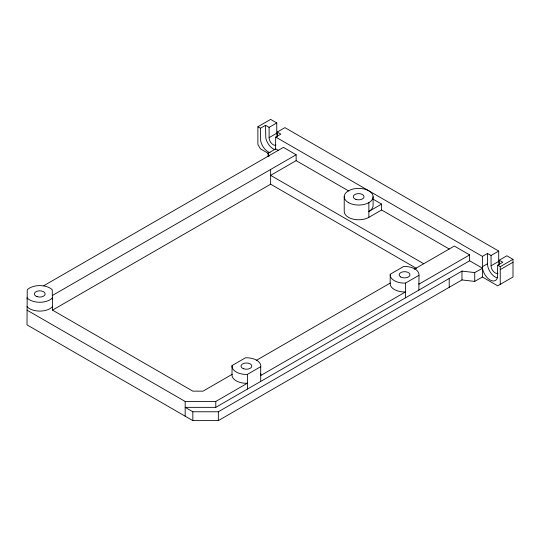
<?xml version="1.0" encoding="UTF-8"?>
<svg xmlns="http://www.w3.org/2000/svg" width="540" height="540" viewBox="0 0 540 540"><rect width="100%" height="100%" fill="white"/><g stroke="black" fill="none" stroke-linecap="round" stroke-linejoin="round"><path stroke-width="0.81" d="M275.481 149.519L275.738 137.072L280.841 134.123L277.27 132.064L277.27 136.822M232.106 365.526L231.971 366.107A14.431 8.33 0 0 0 246.402 374.436L247.408 374.362L260.699 366.687L260.834 366.107A14.431 8.33 0 0 0 246.402 357.777L245.396 357.851L232.106 365.526L231.971 374.942A14.431 8.33 0 0 0 246.402 383.279L247.408 383.198L215.791 401.456L185.173 401.456L27 310.135M260.611 373.498A14.431 8.33 0 0 1 260.834 374.942L260.699 375.53L405.581 291.877L404.575 291.958A14.431 8.33 0 0 1 390.143 283.622L390.278 274.205L403.569 266.531L404.575 266.456A14.431 8.33 0 0 1 419.006 274.786L418.871 290.101M390.143 283.622L390.278 283.041L256.311 360.382M419.006 283.622L418.871 284.209L469.631 254.9L469.631 260.793L215.791 407.349L185.173 407.349L192.827 411.77L218.335 411.77L461.977 271.107L474.734 272.579L482.558 268.259M27 298.964L27.257 298.607M52.515 297.743L52.252 298.1A14.431 8.33 0 0 1 27.257 298.1L27 297.743M52.515 306.578L52.252 306.936A14.431 8.33 0 0 1 27.257 306.936L27 306.578M268.454 153.482L260.435 148.851L257.884 144.436L257.884 126.758L270.635 119.394L276.764 122.931L276.764 133.238A5.771 3.335 60 0 0 277.31 135.911M257.884 126.758L260.435 128.23L265.538 125.287L269.109 127.346L276.764 122.931M277.27 132.064L284.924 127.642L498.71 251.073L498.71 261.38A5.771 3.335 60 0 0 499.257 264.053M276.075 145.017A5.771 3.335 60 0 1 271.627 143.471A5.771 3.335 60 0 1 269.109 137.66L276.764 133.238M268.09 156.485L268.09 153.272L275.738 148.851L278.525 150.458M43.781 285.721L283.392 147.38L296.15 154.744L296.15 160.637L348.914 191.099M52.515 295.407L296.15 154.744M296.15 160.637L270.635 175.365L423.711 263.743M499.223 264.965L499.223 260.206L506.878 255.785L513 259.322L513 277L497.691 285.836L482.389 277L474.734 281.414L461.977 279.943L218.335 420.606L192.827 420.606L27 324.864L27.257 289.771A14.431 8.33 0 0 1 52.252 289.771L52.515 310.135L270.635 184.201L416.421 268.367M449.233 249.021L381.611 209.979L381.611 204.086L368.861 211.451A14.431 8.33 0 0 0 373.086 205.558L373.086 196.722M344.223 196.722L344.223 211.451A14.431 8.33 0 0 0 353.133 219.152A14.431 8.33 0 0 0 368.861 217.343L381.611 209.979M232.281 374.261L203.033 391.149L192.827 391.149L52.515 310.135M414.207 269.224L454.322 246.065L469.631 254.9M390.143 274.786A14.431 8.33 0 0 0 404.575 283.122L405.581 283.041L418.871 275.366M275.738 137.072L482.389 256.379L487.485 253.429L491.063 255.494L498.71 251.073M499.223 260.206L502.794 262.265L497.691 265.214L497.435 277.661A10.827 6.251 60 0 1 490.037 279.943A10.827 6.251 60 0 1 482.645 269.123L482.389 266.686L487.485 263.743L487.485 253.429M498.029 273.159A5.771 3.335 60 0 1 493.58 271.613A5.771 3.335 60 0 1 491.063 265.801L498.71 261.38M497.691 265.214L500.243 266.686L513 259.322M500.243 269.629L513 262.265M372.87 199.037L381.611 204.086M469.631 260.793L482.389 268.157L482.389 277M52.252 298.607L52.515 298.964M268.09 153.272L269.109 156.215M487.485 263.743L487.748 266.18A10.827 6.251 60 0 0 497.124 277.837M500.243 266.686L500.243 284.364M491.063 255.494L491.063 265.801M482.389 256.379L482.389 266.686M474.734 272.579L474.734 281.414M461.977 271.107L461.977 279.943M449.219 278.471L449.219 287.307M405.581 283.041L405.581 297.769M368.861 202.615L368.861 217.343M270.635 169.472L270.635 184.201M269.109 127.346L269.109 137.66M265.538 125.287L265.795 138.038A10.827 6.251 60 0 0 275.171 149.695M260.699 366.687L260.699 381.416M260.435 128.23L260.692 140.981A10.827 6.251 60 0 0 270.068 152.644M247.408 374.362L247.408 389.09M218.335 411.77L218.335 420.606M215.791 401.456L215.791 407.349M192.827 411.77L192.827 420.606M185.173 401.456L185.173 416.185M37.051 296.642A5.413 3.125 0 0 0 45.171 293.935A5.413 3.125 0 0 0 37.051 291.229A5.413 3.125 0 0 0 37.051 296.642M243.695 368.813A5.413 3.125 0 0 0 251.816 366.107A5.413 3.125 0 0 0 243.695 363.4A5.413 3.125 0 0 0 243.695 368.813M400.748 276.993A5.413 3.125 0 0 0 409.799 275.596A5.413 3.125 0 0 0 403.171 271.769A5.413 3.125 0 0 0 400.748 276.993M348.449 202.615A14.431 8.33 0 0 0 372.593 198.882A14.431 8.33 0 0 0 354.915 188.676A14.431 8.33 0 0 0 348.449 202.615M355.948 199.429A5.413 3.125 0 0 0 364.068 196.722A5.413 3.125 0 0 0 355.948 194.015A5.413 3.125 0 0 0 355.948 199.429"/></g></svg>
